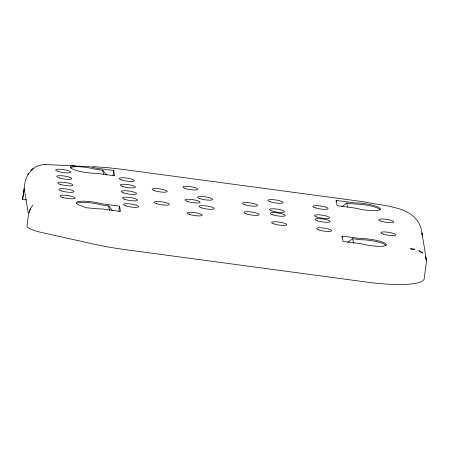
<?xml version="1.0" encoding="UTF-8"?>
<svg xmlns="http://www.w3.org/2000/svg" width="449" height="449" viewBox="0 0 449 449"><rect width="100%" height="100%" fill="white"/><g stroke="black" fill="none" stroke-linecap="round" stroke-linejoin="round"><path stroke-width="0.67" d="M26.575 199.917L22.602 199.384L24.201 188.468L28.495 214.409L27.047 226.229A24.106 4.703 8.4 0 0 41.841 232.554L92.472 243.835A80.36 15.681 8.4 0 0 125.327 249.65L366.62 282.073A60.267 11.758 8.4 0 0 424.226 277.925L426.55 261.15L421.981 233.042C418.44 205.389 384.153 206.574 363.595 201.764L122.302 169.335L106.913 167.595L92.32 166.601M113.664 170.497L114.54 175.767L95.985 173.269A16.074 3.137 8.4 0 1 76.01 170.362A16.074 3.137 8.4 0 1 72.238 165.922L88.947 166.646A16.074 3.137 8.4 0 1 95.115 168.005L113.664 170.497L113.092 174.397L113.311 175.711M119.574 206.164L120.444 211.434L101.889 208.937A16.074 3.137 8.4 0 1 95.906 208.662L86.068 207.719L78.676 204.828A16.074 3.137 8.4 0 1 81.117 201.219A16.074 3.137 8.4 0 1 101.019 203.672L119.574 206.164L119.002 210.059L119.215 211.378M336.054 201.708L336.245 200.406L354.8 202.903A16.074 3.137 8.4 0 1 375.981 206.209A16.074 3.137 8.4 0 1 376.7 210.536A16.074 3.137 8.4 0 1 355.675 208.168L337.12 205.676L336.245 200.406M341.958 237.375L342.149 236.073L360.704 238.571A16.074 3.137 8.4 0 1 381.886 241.876A16.074 3.137 8.4 0 1 382.604 246.204A16.074 3.137 8.4 0 1 361.58 243.835L343.025 241.343L342.149 236.073M30.409 208.695L29.05 212.585L30.409 208.695L32.805 205.221M28.433 173.617L25.352 180.172L22.602 199.384M27.782 174.863L30.796 170.923M30.824 170.659L33.226 168.684L31.553 170.115C35.185 166.304 40.5 164.424 45.714 164.587L75.191 165.866M341.841 206.697L346.808 203.021L354.631 204.071A16.074 3.137 8.4 0 1 380.034 209.655M347.745 242.365L352.712 238.688L360.536 239.738A16.074 3.137 8.4 0 1 385.938 245.317M45.691 164.587L44.984 164.648L45.714 164.587M106.48 175.071L102.765 170.222L94.941 169.172A16.074 3.137 8.4 0 0 70.274 168.027M112.385 210.733L108.669 205.889L100.845 204.839A16.074 3.137 8.4 0 0 76.178 203.694M346.808 203.021L347.459 206.972M352.712 238.688L353.475 243.296M102.765 170.222L103.416 174.173M108.669 205.889L109.433 210.502M422.2 235.124L421.981 233.042L422.049 235.119M414.034 249.195L410.33 248.847L414.814 249.274L414.034 249.195M420.73 251.805L419.007 250.682L422.576 253.062L420.73 251.805M425.994 258.512L425.192 256.323L426.477 260.19L425.994 258.512M319.048 229.995A7.633 1.487 8.4 0 0 331.564 231.005A7.633 1.487 8.4 0 0 322.006 227.873A7.633 1.487 8.4 0 0 319.048 229.995M317.527 220.824A7.633 1.487 8.4 0 0 330.049 221.834A7.633 1.487 8.4 0 0 320.485 218.702A7.633 1.487 8.4 0 0 317.527 220.824M316.899 217.03A7.633 1.487 8.4 0 0 329.42 218.034A7.633 1.487 8.4 0 0 319.856 214.908A7.633 1.487 8.4 0 0 316.899 217.03M271.931 210.985A7.633 1.487 8.4 0 0 284.453 211.99A7.633 1.487 8.4 0 0 274.889 208.864A7.633 1.487 8.4 0 0 271.931 210.985M272.56 214.785A7.633 1.487 8.4 0 0 285.081 215.789A7.633 1.487 8.4 0 0 275.518 212.663A7.633 1.487 8.4 0 0 272.56 214.785M274.081 223.956A7.633 1.487 8.4 0 0 286.597 224.96A7.633 1.487 8.4 0 0 277.039 221.834A7.633 1.487 8.4 0 0 274.081 223.956M315.383 207.859A7.633 1.487 8.4 0 0 327.899 208.864A7.633 1.487 8.4 0 0 318.341 205.737A7.633 1.487 8.4 0 0 315.383 207.859M270.41 201.814A7.633 1.487 8.4 0 0 282.932 202.819A7.633 1.487 8.4 0 0 273.374 199.693A7.633 1.487 8.4 0 0 270.41 201.814M246.428 213.898A7.633 1.487 8.4 0 0 258.95 214.908A7.633 1.487 8.4 0 0 249.386 211.776A7.633 1.487 8.4 0 0 246.428 213.898M244.913 204.727A7.633 1.487 8.4 0 0 257.429 205.732A7.633 1.487 8.4 0 0 247.87 202.606A7.633 1.487 8.4 0 0 244.913 204.727M199.945 198.683A7.633 1.487 8.4 0 0 212.461 199.693A7.633 1.487 8.4 0 0 202.903 196.561A7.633 1.487 8.4 0 0 199.945 198.683M201.461 207.853A7.633 1.487 8.4 0 0 213.982 208.864A7.633 1.487 8.4 0 0 204.418 205.732A7.633 1.487 8.4 0 0 201.461 207.853M125.967 205.906A7.633 1.487 8.4 0 0 138.488 206.916A7.633 1.487 8.4 0 0 128.925 203.784A7.633 1.487 8.4 0 0 125.967 205.906M124.895 199.423A7.633 1.487 8.4 0 0 137.411 200.428A7.633 1.487 8.4 0 0 127.853 197.302A7.633 1.487 8.4 0 0 124.895 199.423M123.817 192.935A7.633 1.487 8.4 0 0 136.339 193.946A7.633 1.487 8.4 0 0 126.781 190.814A7.633 1.487 8.4 0 0 123.817 192.935M122.745 186.453A7.633 1.487 8.4 0 0 135.267 187.463A7.633 1.487 8.4 0 0 125.703 184.331A7.633 1.487 8.4 0 0 122.745 186.453M121.673 179.97A7.633 1.487 8.4 0 0 134.195 180.975A7.633 1.487 8.4 0 0 124.631 177.849A7.633 1.487 8.4 0 0 121.673 179.97M62.372 197.364A7.633 1.487 8.4 0 0 74.893 198.368A7.633 1.487 8.4 0 0 65.33 195.242A7.633 1.487 8.4 0 0 62.372 197.364M61.3 190.876A7.633 1.487 8.4 0 0 73.821 191.886A7.633 1.487 8.4 0 0 64.258 188.754A7.633 1.487 8.4 0 0 61.3 190.876M60.228 184.393A7.633 1.487 8.4 0 0 72.744 185.398A7.633 1.487 8.4 0 0 63.186 182.272A7.633 1.487 8.4 0 0 60.228 184.393M59.15 177.905A7.633 1.487 8.4 0 0 71.672 178.915A7.633 1.487 8.4 0 0 62.108 175.784A7.633 1.487 8.4 0 0 59.15 177.905M58.078 171.423A7.633 1.487 8.4 0 0 70.6 172.427A7.633 1.487 8.4 0 0 61.036 169.301A7.633 1.487 8.4 0 0 58.078 171.423M383.244 234.142A7.633 1.487 8.4 0 0 395.765 235.147A7.633 1.487 8.4 0 0 386.202 232.021A7.633 1.487 8.4 0 0 383.244 234.142M381.1 221.172A7.633 1.487 8.4 0 0 393.616 222.176A7.633 1.487 8.4 0 0 384.058 219.05A7.633 1.487 8.4 0 0 381.1 221.172M189.562 214.454A7.633 1.487 8.4 0 0 202.084 215.464A7.633 1.487 8.4 0 0 192.52 212.332A7.633 1.487 8.4 0 0 189.562 214.454M156.69 203.694A7.633 1.487 8.4 0 0 169.211 204.705A7.633 1.487 8.4 0 0 159.648 201.573A7.633 1.487 8.4 0 0 156.69 203.694M187.413 201.483A7.633 1.487 8.4 0 0 199.934 202.493A7.633 1.487 8.4 0 0 190.37 199.362A7.633 1.487 8.4 0 0 187.413 201.483M154.546 190.724A7.633 1.487 8.4 0 0 167.062 191.734A7.633 1.487 8.4 0 0 157.504 188.602A7.633 1.487 8.4 0 0 154.546 190.724M185.269 188.513A7.633 1.487 8.4 0 0 197.785 189.523A7.633 1.487 8.4 0 0 188.226 186.391A7.633 1.487 8.4 0 0 185.269 188.513"/></g></svg>
